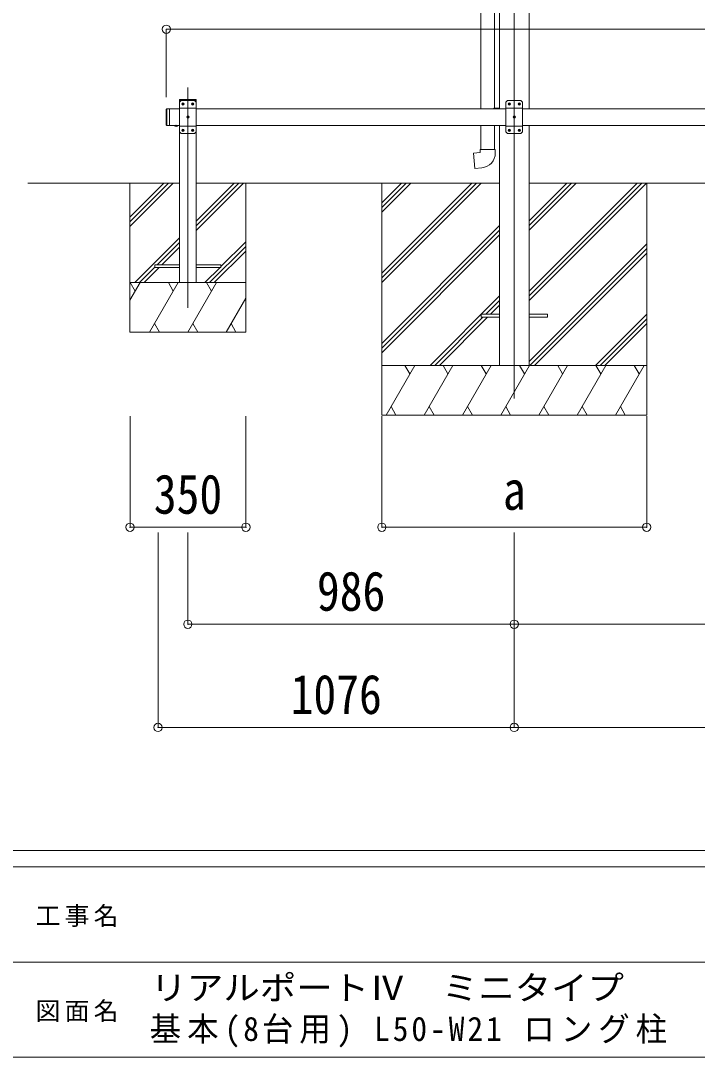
# Model space of a CAD drawing. Units: millimetres at full size. Extents: x -6988 to 7066, y -4877 to 4823.
# Drawn here: x -314 to 1730, y -4877 to -1746 of the extents above; entities that cross this region are included whole.
import ezdxf
from ezdxf.enums import TextEntityAlignment as Align

# ---------------------------------------------------------------- set-up
doc = ezdxf.new("R2010")
doc.units = ezdxf.units.MM
doc.header["$LTSCALE"] = 25
doc.header["$PDMODE"] = 32
doc.header["$PDSIZE"] = 25
for name, color, linetype, lineweight in [('0-0_0', 7, 'Continuous', 9), ('0-1_本体', 4, 'Continuous', 9), ('0-2_部品', 7, 'Continuous', 9), ('0-4_TABLE1', 3, 'Continuous', 9), ('0-5_DIM1', 3, 'Continuous', 9), ('0-8_PARTS2', 2, 'Continuous', 9), ('0-A_寸法', 6, 'Continuous', 9), ('F-0_240', 7, 'Continuous', 9)]:
    doc.layers.add(name, color=color, linetype=linetype, lineweight=lineweight)
doc.styles.add('ＭＳ ゴシック', font='')
doc.styles.get('ＭＳ ゴシック').set_extended_font_data('MS Gothic')

msp = doc.modelspace()

# ---------------------------------------------------------------- linework, layer by layer
at = {"layer": '0-0_0'}
for p, q in [((165.71, -2236.99), (-292.97, -2236.99)), ((15.71, -2236.99), (15.71, -2686.99)), ((15.71, -2339.33), (118.06, -2236.99)), ((15.71, -2353.48), (132.2, -2236.99)), ((15.71, -2367.62), (146.34, -2236.99)), ((1131.51, -2236.99), (215.71, -2236.99)), ((215.71, -2379.75), (358.47, -2236.99)), ((215.71, -2365.61), (344.33, -2236.99)), ((215.71, -2351.47), (330.19, -2236.99)), ((365.71, -2686.99), (365.71, -2236.99)), ((776.71, -2236.99), (776.71, -2936.99)), ((776.71, -2508.49), (1048.21, -2236.99)), ((776.71, -2522.63), (1062.35, -2236.99)), ((776.71, -2536.77), (1076.49, -2236.99)), ((776.71, -2296.35), (836.08, -2236.99)), ((776.71, -2310.5), (850.22, -2236.99)), ((776.71, -2324.64), (864.36, -2236.99)), ((1221.91, -2236.99), (2601.71, -2236.99)), ((1221.91, -2591.05), (1575.97, -2236.99)), ((1221.91, -2562.76), (1547.69, -2236.99)), ((1221.91, -2576.9), (1561.83, -2236.99)), ((1221.91, -2378.92), (1363.84, -2236.99)), ((1221.91, -2364.77), (1349.7, -2236.99)), ((1221.91, -2350.63), (1335.55, -2236.99)), ((1576.71, -2236.99), (1576.71, -2936.99)), ((776.71, -2720.62), (1131.51, -2365.82)), ((30.18, -2536.99), (165.71, -2401.47)), ((776.71, -2734.76), (1131.51, -2379.96)), ((776.71, -2748.9), (1131.51, -2394.1)), ((98.33, -2482.99), (165.71, -2415.61)), ((112.47, -2482.99), (165.71, -2429.75)), ((256.46, -2536.99), (365.71, -2427.74)), ((270.6, -2536.99), (365.71, -2441.88)), ((290.71, -2488.6), (365.71, -2413.6)), ((1221.91, -2774.89), (1576.71, -2420.1)), ((1223.96, -2786.99), (1576.71, -2434.24)), ((1238.1, -2786.99), (1576.71, -2448.38)), ((44.33, -2536.99), (90.71, -2490.61)), ((58.47, -2536.99), (104.47, -2490.99)), ((242.32, -2536.99), (288.32, -2490.99)), ((15.71, -2590.1), (46.37, -2536.99)), ((15.71, -2536.99), (365.71, -2536.99)), ((31.37, -2562.97), (16.37, -2536.99)), ((75.24, -2686.99), (161.84, -2536.99)), ((146.84, -2562.97), (131.84, -2536.99)), ((190.71, -2686.99), (277.31, -2536.99)), ((262.31, -2562.97), (247.31, -2536.99)), ((306.18, -2686.99), (365.71, -2583.88)), ((922.47, -2786.99), (1131.51, -2577.95)), ((1091.11, -2632.49), (1131.51, -2592.09)), ((1105.26, -2632.49), (1131.51, -2606.24)), ((90.24, -2661.01), (105.24, -2686.99)), ((205.71, -2661.01), (220.71, -2686.99)), ((321.18, -2661.01), (336.18, -2686.99)), ((936.61, -2786.99), (1082.11, -2641.49)), ((950.76, -2786.99), (1096.26, -2641.49)), ((1421.95, -2786.99), (1576.71, -2632.23)), ((1436.09, -2786.99), (1576.71, -2646.37)), ((1450.23, -2786.99), (1576.71, -2660.51)), ((15.71, -2686.99), (365.71, -2686.99)), ((1576.71, -2786.99), (776.71, -2786.99)), ((789.41, -2936.99), (876.01, -2786.99)), ((861.01, -2812.97), (846.01, -2786.99)), ((904.88, -2936.99), (991.48, -2786.99)), ((976.48, -2812.97), (961.48, -2786.99)), ((1020.35, -2936.99), (1106.95, -2786.99)), ((1091.95, -2812.97), (1076.95, -2786.99)), ((1135.82, -2936.99), (1222.42, -2786.99)), ((1207.42, -2812.97), (1192.42, -2786.98)), ((1251.29, -2936.99), (1337.89, -2786.99)), ((1322.89, -2812.97), (1307.89, -2786.99)), ((1366.76, -2936.99), (1453.36, -2786.99)), ((1423.36, -2786.99), (1438.36, -2812.97)), ((1482.23, -2936.99), (1568.83, -2786.99)), ((1538.83, -2786.99), (1553.83, -2812.97)), ((804.41, -2911.01), (819.41, -2936.98)), ((919.88, -2911.01), (934.88, -2936.98)), ((1035.35, -2911), (1050.35, -2936.99)), ((1150.82, -2911.01), (1165.82, -2936.99)), ((1266.29, -2911.01), (1281.29, -2936.99)), ((1381.76, -2911.01), (1396.76, -2936.99)), ((1497.23, -2911.01), (1512.23, -2936.99)), ((776.71, -2936.99), (1576.71, -2936.99))]:
    msp.add_line(p, q, dxfattribs=at)
at = {"layer": '0-1_本体'}
for p, q in [((1131.71, 389.4), (1131.71, -2011.99)), ((1221.71, 389.4), (1221.71, -2011.99)), ((1131.71, -2061.99), (1131.71, -2786.99)), ((1221.71, -2061.99), (1221.71, -2786.99))]:
    msp.add_line(p, q, dxfattribs=at)
at = {"layer": '0-2_部品'}
for p, q in [((1075.51, -1029.23), (1075.51, -2011.98)), ((1117.51, -1031.79), (1117.48, -2009.83)), ((1115.51, -2009.89), (1131.51, -2009.42)), ((1115.51, -2011.89), (1115.51, -2009.89)), ((1115.51, -2011.89), (1117.51, -2011.89)), ((1117.51, -2011.98), (1117.51, -2011.89)), ((1131.51, -2009.42), (1131.51, -2011.98)), ((1075.51, -2061.98), (1075.51, -2134.39)), ((1117.51, -2061.98), (1117.51, -2134.39)), ((1073.51, -2134.39), (1119.51, -2134.39)), ((1073.51, -2144.39), (1073.51, -2134.39)), ((1119.51, -2134.39), (1119.51, -2145.31))]:
    msp.add_line(p, q, dxfattribs=at)
at = {"layer": '0-2_部品', "color": 4}
for p, q in [((165.71, -2482.99), (90.71, -2482.99)), ((215.71, -2490.99), (290.71, -2490.99)), ((1076.71, -2632.48), (1076.71, -2641.48)), ((1076.71, -2632.48), (1131.51, -2632.48)), ((1076.71, -2641.48), (1131.51, -2641.48)), ((1221.91, -2632.48), (1276.71, -2632.48)), ((1221.91, -2641.48), (1276.71, -2641.48)), ((1276.71, -2632.48), (1276.71, -2641.48))]:
    msp.add_line(p, q, dxfattribs=at)
at = {"layer": '0-2_部品'}
msp.add_lwpolyline([(1078.43, -2190.13), (1057.59, -2191.96), (1053.58, -2146.13), (1073.51, -2144.39)], dxfattribs=at)
at = {"layer": '0-2_部品', "color": 4}
for points in [[(90.71, -2482.99), (90.71, -2490.99), (165.71, -2490.99)], [(290.71, -2490.99), (290.71, -2482.99), (215.71, -2482.99)]]:
    msp.add_lwpolyline(points, dxfattribs=at)
at = {"layer": '0-2_部品'}
msp.add_arc((1074.51, -2145.31), 45, 275, 0, dxfattribs=at)
at = {"layer": '0-4_TABLE1'}
for p, q in [((165.41, -1986.99), (165.51, -1984.93)), ((165.41, -1986.99), (216.01, -1986.99)), ((170.71, -1986.99), (165.71, -1991.99)), ((165.71, -2081.99), (165.71, -1991.99)), ((166.51, -1983.99), (214.9, -1983.99)), ((170.71, -1986.99), (210.71, -1986.99)), ((174.45, -1997.41), (173.61, -1997.41)), ((176.97, -1996.57), (177.81, -1996.57)), ((204.45, -1997.41), (203.61, -1997.41)), ((206.97, -1996.57), (207.81, -1996.57)), ((210.71, -1986.99), (215.71, -1991.99)), ((215.71, -1991.99), (215.71, -2081.99)), ((216.01, -1986.99), (215.9, -1984.93)), ((1156.71, -1986.98), (1151.71, -1991.98)), ((1151.71, -1991.98), (1151.71, -2081.98)), ((1196.71, -1986.98), (1156.71, -1986.98)), ((1160.45, -1996.56), (1159.61, -1996.56)), ((1162.97, -1997.4), (1163.81, -1997.4)), ((1190.45, -1996.56), (1189.61, -1996.56)), ((1192.97, -1997.4), (1193.81, -1997.4)), ((1196.71, -1986.98), (1201.71, -1991.98)), ((1201.71, -2081.98), (1201.71, -1991.98)), ((125.71, -2013.98), (125.71, -2059.98)), ((127.71, -2011.98), (127.71, -2061.98)), ((135.71, -2011.98), (135.71, -2061.98)), ((165.71, -2009.69), (215.71, -2009.69)), ((1201.71, -2009.68), (1151.71, -2009.68)), ((125.71, -2059.98), (127.71, -2061.98)), ((127.71, -2061.98), (137.71, -2061.98)), ((161.61, -2061.98), (149.81, -2061.98)), ((149.81, -2061.98), (149.81, -2062.5)), ((161.61, -2061.98), (149.81, -2061.98)), ((149.81, -2061.98), (149.81, -2062.5)), ((161.61, -2062.5), (149.81, -2062.5)), ((161.61, -2062.5), (149.81, -2062.5)), ((158.21, -2061.98), (153.21, -2061.98)), ((158.21, -2061.98), (153.21, -2061.98)), ((161.61, -2061.98), (161.61, -2062.5)), ((161.61, -2061.98), (161.61, -2062.5)), ((165.71, -2064.29), (215.71, -2064.29)), ((189.45, -2037.41), (188.61, -2037.41)), ((191.97, -2036.57), (192.81, -2036.57)), ((1201.71, -2064.28), (1151.71, -2064.28)), ((1175.45, -2036.56), (1174.61, -2036.56)), ((1177.97, -2037.4), (1178.81, -2037.4)), ((170.71, -2086.99), (165.71, -2081.99)), ((210.71, -2086.99), (170.71, -2086.99)), ((174.45, -2077.41), (173.61, -2077.41)), ((176.97, -2076.57), (177.81, -2076.57)), ((204.45, -2077.41), (203.61, -2077.41)), ((206.97, -2076.57), (207.81, -2076.57)), ((210.71, -2086.99), (215.71, -2081.99)), ((1156.71, -2086.98), (1151.71, -2081.98)), ((1156.71, -2086.98), (1196.71, -2086.98)), ((1160.45, -2076.56), (1159.61, -2076.56)), ((1162.97, -2077.4), (1163.81, -2077.4)), ((1190.45, -2076.56), (1189.61, -2076.56)), ((1192.97, -2077.4), (1193.81, -2077.4)), ((1196.71, -2086.98), (1201.71, -2081.98))]:
    msp.add_line(p, q, dxfattribs=at)
for points in [[(173.61, -1997.41), (173.61, -1996.57), (174.45, -1996.57)], [(175.29, -1995.73), (175.29, -1994.89), (176.13, -1994.89), (176.13, -1995.73)], [(176.13, -1998.25), (176.13, -1999.09), (175.29, -1999.09), (175.29, -1998.25)], [(177.81, -1996.57), (177.81, -1997.41), (176.97, -1997.41)], [(203.61, -1997.41), (203.61, -1996.57), (204.45, -1996.57)], [(205.29, -1995.73), (205.29, -1994.89), (206.13, -1994.89), (206.13, -1995.73)], [(206.13, -1998.25), (206.13, -1999.09), (205.29, -1999.09), (205.29, -1998.25)], [(207.81, -1996.57), (207.81, -1997.41), (206.97, -1997.41)], [(1159.61, -1996.56), (1159.61, -1997.4), (1160.45, -1997.4)], [(1162.13, -1995.72), (1162.13, -1994.88), (1161.29, -1994.88), (1161.29, -1995.72)], [(1161.29, -1998.24), (1161.29, -1999.08), (1162.13, -1999.08), (1162.13, -1998.24)], [(1163.81, -1997.4), (1163.81, -1996.56), (1162.97, -1996.56)], [(1189.61, -1996.56), (1189.61, -1997.4), (1190.45, -1997.4)], [(1192.13, -1995.72), (1192.13, -1994.88), (1191.29, -1994.88), (1191.29, -1995.72)], [(1191.29, -1998.24), (1191.29, -1999.08), (1192.13, -1999.08), (1192.13, -1998.24)], [(1193.81, -1997.4), (1193.81, -1996.56), (1192.97, -1996.56)], [(125.71, -2013.98), (127.71, -2011.98), (137.71, -2011.98)], [(190.29, -2035.73), (190.29, -2034.89), (191.13, -2034.89), (191.13, -2035.73)], [(1177.13, -2035.72), (1177.13, -2034.88), (1176.29, -2034.88), (1176.29, -2035.72)], [(153.26, -2064.7), (154.56, -2062.04), (155.71, -2061.42)], [(153.26, -2064.7), (154.56, -2062.04), (155.71, -2061.42)], [(158.16, -2064.7), (156.86, -2062.04), (155.71, -2061.42)], [(158.16, -2064.7), (156.86, -2062.04), (155.71, -2061.42)], [(188.61, -2037.41), (188.61, -2036.57), (189.45, -2036.57)], [(191.13, -2038.25), (191.13, -2039.09), (190.29, -2039.09), (190.29, -2038.25)], [(192.81, -2036.57), (192.81, -2037.41), (191.97, -2037.41)], [(1174.61, -2036.56), (1174.61, -2037.4), (1175.45, -2037.4)], [(1176.29, -2038.24), (1176.29, -2039.08), (1177.13, -2039.08), (1177.13, -2038.24)], [(1178.81, -2037.4), (1178.81, -2036.56), (1177.97, -2036.56)], [(173.61, -2077.41), (173.61, -2076.57), (174.45, -2076.57)], [(175.29, -2075.73), (175.29, -2074.89), (176.13, -2074.89), (176.13, -2075.73)], [(176.13, -2078.25), (176.13, -2079.09), (175.29, -2079.09), (175.29, -2078.25)], [(177.81, -2076.57), (177.81, -2077.41), (176.97, -2077.41)], [(203.61, -2077.41), (203.61, -2076.57), (204.45, -2076.57)], [(205.29, -2075.73), (205.29, -2074.89), (206.13, -2074.89), (206.13, -2075.73)], [(206.13, -2078.25), (206.13, -2079.09), (205.29, -2079.09), (205.29, -2078.25)], [(207.81, -2076.57), (207.81, -2077.41), (206.97, -2077.41)], [(1159.61, -2076.56), (1159.61, -2077.4), (1160.45, -2077.4)], [(1162.13, -2075.72), (1162.13, -2074.88), (1161.29, -2074.88), (1161.29, -2075.72)], [(1161.29, -2078.24), (1161.29, -2079.08), (1162.13, -2079.08), (1162.13, -2078.24)], [(1163.81, -2077.4), (1163.81, -2076.56), (1162.97, -2076.56)], [(1189.61, -2076.56), (1189.61, -2077.4), (1190.45, -2077.4)], [(1192.13, -2075.72), (1192.13, -2074.88), (1191.29, -2074.88), (1191.29, -2075.72)], [(1191.29, -2078.24), (1191.29, -2079.08), (1192.13, -2079.08), (1192.13, -2078.24)], [(1193.81, -2077.4), (1193.81, -2076.56), (1192.97, -2076.56)]]:
    msp.add_lwpolyline(points, dxfattribs=at)
for centre in [(175.71, -1996.99), (205.71, -1996.99), (1161.71, -1996.98), (1191.71, -1996.98), (190.71, -2036.99), (1176.71, -2036.98), (175.71, -2076.99), (205.71, -2076.99), (1161.71, -2076.98), (1191.71, -2076.98)]:
    msp.add_circle(centre, 3.5, dxfattribs=at)
for centre, radius, start, end in [((166.51, -1984.99), 1, 90, 176.99989), ((174.45, -1995.73), 0.84, 270, 0), ((174.45, -1998.25), 0.84, 0, 90), ((176.97, -1995.73), 0.84, 180, 270), ((176.97, -1998.25), 0.84, 90, 180), ((204.45, -1995.73), 0.84, 270, 0), ((204.45, -1998.25), 0.84, 0, 90), ((206.97, -1995.73), 0.84, 180, 270), ((206.97, -1998.25), 0.84, 90, 180), ((214.9, -1984.99), 1, 3.00006, 90), ((1160.45, -1995.72), 0.84, 270, 0), ((1160.45, -1998.24), 0.84, 0, 90), ((1162.97, -1995.72), 0.84, 180, 270), ((1162.97, -1998.24), 0.84, 90, 180), ((1190.45, -1995.72), 0.84, 270, 0), ((1190.45, -1998.24), 0.84, 0, 90), ((1192.97, -1995.72), 0.84, 180, 270), ((1192.97, -1998.24), 0.84, 90, 180), ((155.71, -2057.07), 8.02, 222.61678, 317.38322), ((155.71, -2057.07), 8.02, 222.61678, 317.38322), ((189.45, -2035.73), 0.84, 270, 0), ((189.45, -2038.25), 0.84, 0, 90), ((191.97, -2035.73), 0.84, 180, 270), ((191.97, -2038.25), 0.84, 90, 180), ((1175.45, -2035.72), 0.84, 270, 0), ((1175.45, -2038.24), 0.84, 0, 90), ((1177.97, -2035.72), 0.84, 180, 270), ((1177.97, -2038.24), 0.84, 90, 180), ((174.45, -2075.73), 0.84, 270, 0), ((174.45, -2078.25), 0.84, 0, 90), ((176.97, -2075.73), 0.84, 180, 270), ((176.97, -2078.25), 0.84, 90, 180), ((204.45, -2075.73), 0.84, 270, 0), ((204.45, -2078.25), 0.84, 0, 90), ((206.97, -2075.73), 0.84, 180, 270), ((206.97, -2078.25), 0.84, 90, 180), ((1160.45, -2075.72), 0.84, 270, 0), ((1160.45, -2078.24), 0.84, 0, 90), ((1162.97, -2075.72), 0.84, 180, 270), ((1162.97, -2078.24), 0.84, 90, 180), ((1190.45, -2075.72), 0.84, 270, 0), ((1190.45, -2078.24), 0.84, 0, 90), ((1192.97, -2075.72), 0.84, 180, 270), ((1192.97, -2078.24), 0.84, 90, 180)]:
    msp.add_arc(centre, radius, start, end, dxfattribs=at)
at = {"layer": '0-5_DIM1'}
for p, q in [((165.71, -2536.99), (165.71, -1986.99)), ((165.71, -1986.99), (215.71, -1986.99)), ((215.71, -2536.99), (215.71, -1986.99)), ((135.71, -2011.99), (165.71, -2011.99)), ((215.71, -2011.99), (1151.71, -2011.99)), ((1201.71, -2011.99), (2601.71, -2011.99)), ((135.71, -2061.99), (165.71, -2061.99)), ((215.71, -2061.99), (1151.71, -2061.99)), ((1201.71, -2061.99), (2601.71, -2061.99))]:
    msp.add_line(p, q, dxfattribs=at)
at = {"layer": '0-8_PARTS2'}
for p, q in [((1176.71, 563.01), (1176.71, -2886.98)), ((190.71, -2613.54), (190.71, -1947.5))]:
    msp.add_line(p, q, dxfattribs=at)
at = {"layer": '0-A_寸法'}
for p, q in [((125.71, -1771.51), (125.71, -1977.28)), ((125.71, -1771.51), (5127.71, -1771.51)), ((16.02, -3276.01), (16.02, -2940.92)), ((366.06, -3276.01), (366.06, -2940.92)), ((776.71, -3276.01), (776.71, -2940.92)), ((1576.71, -3276.01), (1576.71, -2940.92)), ((16.02, -3276.01), (366.06, -3276.01)), ((776.71, -3276.01), (1576.71, -3276.01)), ((100.71, -3880.85), (100.71, -3291.83)), ((190.71, -3568.99), (190.71, -3291.83)), ((1176.71, -3568.99), (1176.71, -3291.83)), ((1176.71, -3880.85), (1176.71, -3291.83)), ((190.71, -3568.99), (1176.71, -3568.99)), ((1176.71, -3568.99), (2626.71, -3568.99)), ((100.71, -3880.85), (1176.71, -3880.85)), ((1176.71, -3880.85), (4076.71, -3880.85))]:
    msp.add_line(p, q, dxfattribs=at)
for p in [(125.71, -1771.51), (16.02, -3276.01), (366.06, -3276.01), (776.71, -3276.01), (1576.71, -3276.01), (190.71, -3568.99), (1176.71, -3568.99), (100.71, -3880.85), (1176.71, -3880.85)]:
    msp.add_point(p, dxfattribs=at)
at = {"layer": 'F-0_240', "color": 5}
for p, q in [((-6987.88, -4252.21), (6712.12, -4252.21)), ((-6987.88, -4302.21), (4489.82, -4302.21)), ((-2835.18, -4589.71), (2289.82, -4589.71)), ((-6987.88, -4877.21), (6712.12, -4877.21))]:
    msp.add_line(p, q, dxfattribs=at)

# ---------------------------------------------------------------- texts
at = {"layer": '0-A_寸法', "color": 7, "style": 'ＭＳ ゴシック', "width": 0.85}
for s, p in [('350', (87.91, -3271.01)), ('a', (1142.33, -3259.01)), ('986', (580.58, -3563.99)), ('1076', (501.21, -3875.85))]:
    msp.add_text(s, height=119.1, dxfattribs=at).set_placement(p, align=Align.BOTTOM_LEFT)
at = {"layer": 'F-0_240', "style": 'ＭＳ ゴシック', "width": 1.1}
msp.add_text('リアルポートⅣ\u3000ミニタイプ', height=73.31, dxfattribs=at).set_placement((78.1, -4725.87), align=Align.BOTTOM_LEFT)
at = {"layer": 'F-0_240', "attachment_point": 7, "style": 'ＭＳ ゴシック'}
for s, insert, char_height in [('\\T1.17;工事名', (-269.26, -4483.46), 54.99), ('\\T1.17;図面名', (-269.26, -4770.96), 54.99), ('\\T1.19;\\W0.95;基本(8台用)\\~L50-W21\\~ロング柱', (75.55, -4847.54), 73.31)]:
    msp.add_mtext(s, dxfattribs=dict(at, insert=insert, char_height=char_height))

doc.saveas('drawing.dxf')
